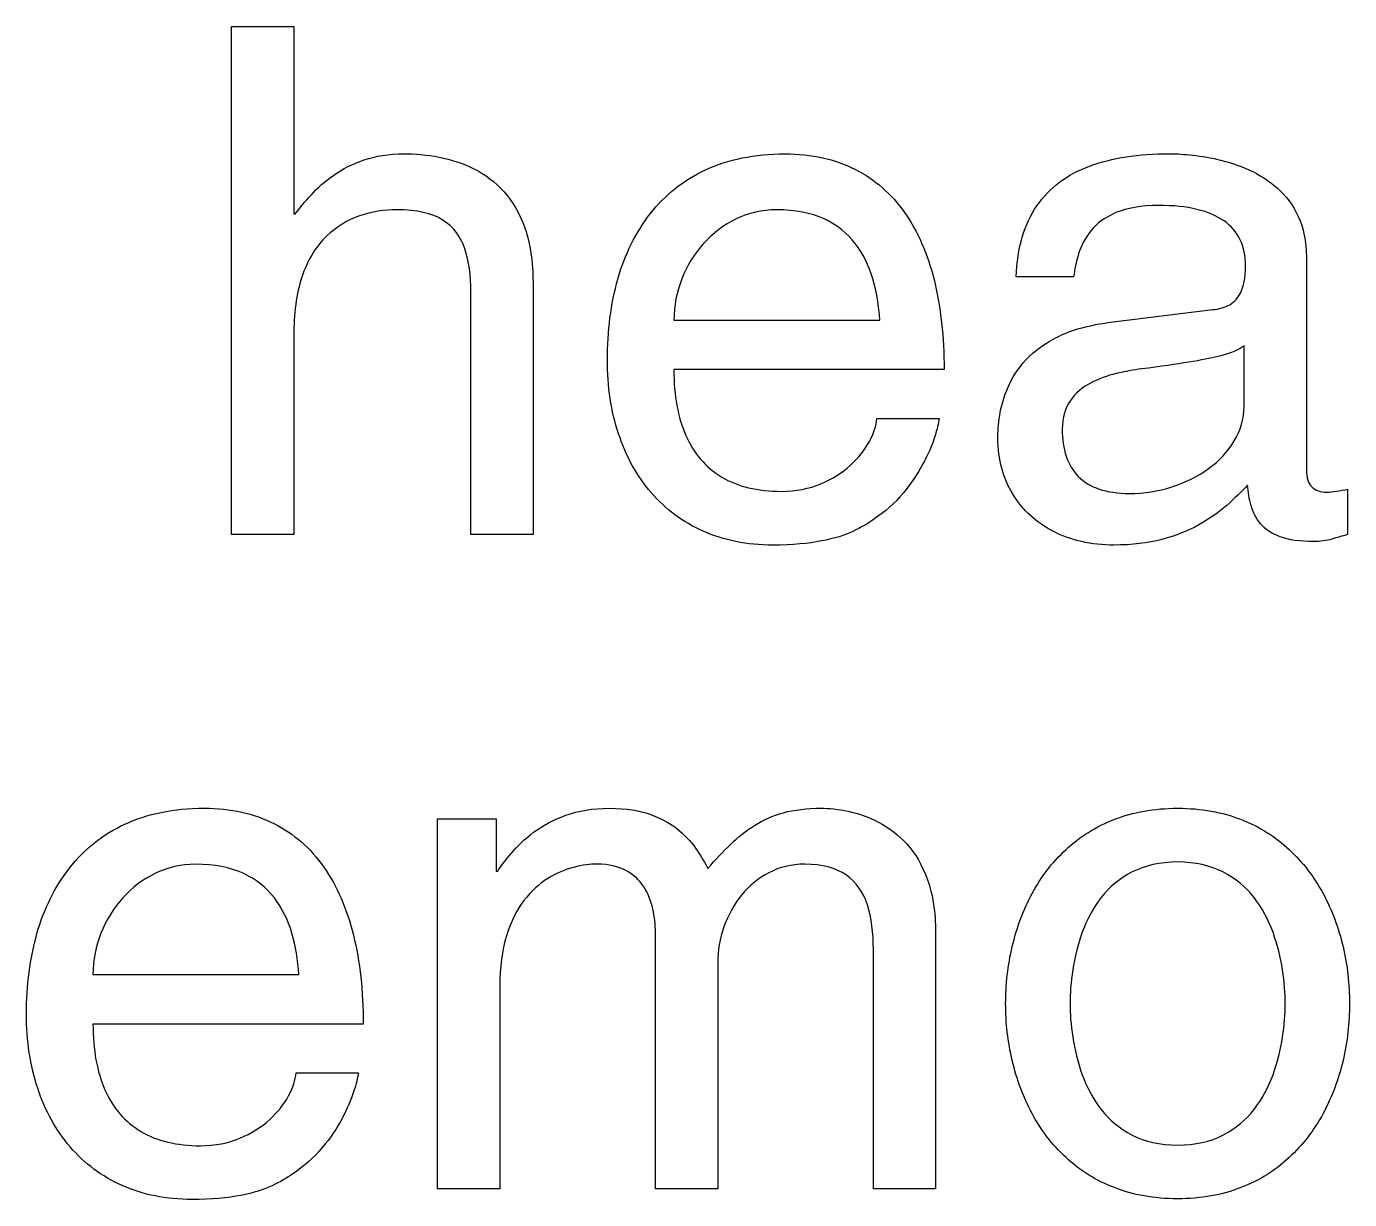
# Model space of a CAD drawing. Header units: inches. Extents: x -3.67 to 3.62, y -4.25 to 4.25.
# Drawn here: x -2.8237 to -2.6419, y 2.2847 to 2.4458 of the extents above; entities that cross this region are included whole.
import ezdxf

# ---------------------------------------------------------------- set-up
doc = ezdxf.new("R2010")
doc.units = ezdxf.units.IN
doc.header["$MEASUREMENT"] = 0
doc.layers.add('Dimensions', color=7, linetype='Continuous')

msp = doc.modelspace()

# ---------------------------------------------------------------- linework, layer by layer
at = {"layer": 'Dimensions', "color": 250}
for points, knots in [([(-2.75411, 2.41064), (-2.75413, 2.41352), (-2.75448, 2.416), (-2.7552, 2.41804), (-2.7552, 2.41804), (-2.75593, 2.42008), (-2.75688, 2.42179), (-2.7581, 2.42313), (-2.7581, 2.42313), (-2.75933, 2.42446), (-2.7607, 2.42551), (-2.76223, 2.42628), (-2.76223, 2.42628), (-2.76377, 2.42704), (-2.76537, 2.42757), (-2.76702, 2.42788), (-2.76702, 2.42788), (-2.76868, 2.42819), (-2.77031, 2.42835), (-2.7719, 2.42833), (-2.7719, 2.42833), (-2.77394, 2.42831), (-2.77574, 2.42804), (-2.77733, 2.42749), (-2.77733, 2.42749), (-2.77892, 2.42696), (-2.7803, 2.42626), (-2.7815, 2.4254), (-2.7815, 2.4254), (-2.78268, 2.42456), (-2.78372, 2.42367), (-2.78457, 2.42271), (-2.78457, 2.42271), (-2.78545, 2.42177), (-2.78618, 2.42089), (-2.78678, 2.42007), (-2.78678, 2.42007), (-2.78678, 2.42007), (-2.78697, 2.42007), (-2.78697, 2.42007), (-2.78697, 2.42007), (-2.78697, 2.42007), (-2.78697, 2.44583), (-2.78697, 2.44583), (-2.78697, 2.44583), (-2.78697, 2.44583), (-2.79553, 2.44583), (-2.79553, 2.44583), (-2.79553, 2.44583), (-2.79553, 2.44583), (-2.79553, 2.37603), (-2.79553, 2.37603), (-2.79553, 2.37603), (-2.79553, 2.37603), (-2.78697, 2.37603), (-2.78697, 2.37603), (-2.78697, 2.37603), (-2.78697, 2.37603), (-2.78697, 2.40374), (-2.78697, 2.40374), (-2.78697, 2.40374), (-2.78696, 2.40693), (-2.78654, 2.40962), (-2.78574, 2.41179), (-2.78574, 2.41179), (-2.78493, 2.41398), (-2.78386, 2.41571), (-2.7825, 2.41701), (-2.7825, 2.41701), (-2.78114, 2.4183), (-2.77963, 2.41924), (-2.77794, 2.41981), (-2.77794, 2.41981), (-2.77628, 2.42039), (-2.77454, 2.42067), (-2.77278, 2.42065), (-2.77278, 2.42065), (-2.77009, 2.42063), (-2.768, 2.42017), (-2.76652, 2.41924), (-2.76652, 2.41924), (-2.76505, 2.4183), (-2.76403, 2.41699), (-2.76348, 2.41529), (-2.76348, 2.41529), (-2.76291, 2.4136), (-2.76263, 2.41159), (-2.76267, 2.40928), (-2.76267, 2.40928), (-2.76267, 2.40928), (-2.76267, 2.37603), (-2.76267, 2.37603), (-2.76267, 2.37603), (-2.76267, 2.37603), (-2.75411, 2.37603), (-2.75411, 2.37603), (-2.75411, 2.37603), (-2.75411, 2.37603), (-2.75411, 2.41064), (-2.75411, 2.41064)], [0, 0, 0, 0, 0.04, 0.04, 0.04, 0.04, 0.08, 0.08, 0.08, 0.08, 0.12, 0.12, 0.12, 0.12, 0.16, 0.16, 0.16, 0.16, 0.2, 0.2, 0.2, 0.2, 0.24, 0.24, 0.24, 0.24, 0.28, 0.28, 0.28, 0.28, 0.32, 0.32, 0.32, 0.32, 0.36, 0.36, 0.36, 0.36, 0.4, 0.4, 0.4, 0.4, 0.44, 0.44, 0.44, 0.44, 0.48, 0.48, 0.48, 0.48, 0.52, 0.52, 0.52, 0.52, 0.56, 0.56, 0.56, 0.56, 0.6, 0.6, 0.6, 0.6, 0.64, 0.64, 0.64, 0.64, 0.68, 0.68, 0.68, 0.68, 0.72, 0.72, 0.72, 0.72, 0.76, 0.76, 0.76, 0.76, 0.8, 0.8, 0.8, 0.8, 0.84, 0.84, 0.84, 0.84, 0.88, 0.88, 0.88, 0.88, 0.92, 0.92, 0.92, 0.92, 0.96, 0.96, 0.96, 0.96, 1, 1, 1, 1]), ([(-2.70686, 2.39197), (-2.70694, 2.391), (-2.70728, 2.38994), (-2.7079, 2.38881), (-2.7079, 2.38881), (-2.70852, 2.38766), (-2.70939, 2.38657), (-2.71051, 2.38554), (-2.71051, 2.38554), (-2.71163, 2.3845), (-2.71299, 2.38366), (-2.71457, 2.383), (-2.71457, 2.383), (-2.71616, 2.38233), (-2.71796, 2.38197), (-2.71999, 2.38196), (-2.71999, 2.38196), (-2.72326, 2.38197), (-2.726, 2.38262), (-2.72819, 2.38393), (-2.72819, 2.38393), (-2.73037, 2.38525), (-2.73201, 2.38714), (-2.73311, 2.38964), (-2.73311, 2.38964), (-2.73421, 2.39212), (-2.73476, 2.39513), (-2.73476, 2.39868), (-2.73476, 2.39868), (-2.73476, 2.39868), (-2.69763, 2.39868), (-2.69763, 2.39868), (-2.69763, 2.39868), (-2.69763, 2.40319), (-2.69808, 2.40727), (-2.69897, 2.4109), (-2.69897, 2.4109), (-2.69988, 2.41454), (-2.70124, 2.41765), (-2.70306, 2.42025), (-2.70306, 2.42025), (-2.70487, 2.42285), (-2.70715, 2.42485), (-2.70989, 2.42622), (-2.70989, 2.42622), (-2.71263, 2.42762), (-2.71582, 2.42831), (-2.7195, 2.42833), (-2.7195, 2.42833), (-2.7237, 2.42831), (-2.72734, 2.42757), (-2.73041, 2.42613), (-2.73041, 2.42613), (-2.73348, 2.42469), (-2.73601, 2.42268), (-2.738, 2.4201), (-2.738, 2.4201), (-2.74, 2.41752), (-2.74149, 2.41453), (-2.74246, 2.41111), (-2.74246, 2.41111), (-2.74342, 2.40769), (-2.7439, 2.40401), (-2.7439, 2.40004), (-2.7439, 2.40004), (-2.7439, 2.39635), (-2.74339, 2.39296), (-2.74236, 2.38987), (-2.74236, 2.38987), (-2.74133, 2.38677), (-2.73985, 2.38408), (-2.73789, 2.3818), (-2.73789, 2.3818), (-2.73593, 2.37951), (-2.73355, 2.37774), (-2.73073, 2.37648), (-2.73073, 2.37648), (-2.72793, 2.37523), (-2.72473, 2.37459), (-2.72115, 2.37457), (-2.72115, 2.37457), (-2.71845, 2.37459), (-2.71623, 2.37478), (-2.71446, 2.37514), (-2.71446, 2.37514), (-2.71269, 2.37549), (-2.71127, 2.37593), (-2.71015, 2.37646), (-2.71015, 2.37646), (-2.70903, 2.377), (-2.70809, 2.37754), (-2.70735, 2.37807), (-2.70735, 2.37807), (-2.70574, 2.37915), (-2.70438, 2.38037), (-2.70326, 2.3817), (-2.70326, 2.3817), (-2.70215, 2.38304), (-2.70124, 2.38437), (-2.70053, 2.38572), (-2.70053, 2.38572), (-2.69983, 2.38705), (-2.6993, 2.38828), (-2.69894, 2.38938), (-2.69894, 2.38938), (-2.69858, 2.39048), (-2.69837, 2.39134), (-2.69831, 2.39197), (-2.69831, 2.39197), (-2.69831, 2.39197), (-2.70686, 2.39197), (-2.70686, 2.39197)], [0, 0, 0, 0, 0.035714, 0.035714, 0.035714, 0.035714, 0.071429, 0.071429, 0.071429, 0.071429, 0.107143, 0.107143, 0.107143, 0.107143, 0.142857, 0.142857, 0.142857, 0.142857, 0.178571, 0.178571, 0.178571, 0.178571, 0.214286, 0.214286, 0.214286, 0.214286, 0.25, 0.25, 0.25, 0.25, 0.285714, 0.285714, 0.285714, 0.285714, 0.321429, 0.321429, 0.321429, 0.321429, 0.357143, 0.357143, 0.357143, 0.357143, 0.392857, 0.392857, 0.392857, 0.392857, 0.428571, 0.428571, 0.428571, 0.428571, 0.464286, 0.464286, 0.464286, 0.464286, 0.5, 0.5, 0.5, 0.5, 0.535714, 0.535714, 0.535714, 0.535714, 0.571429, 0.571429, 0.571429, 0.571429, 0.607143, 0.607143, 0.607143, 0.607143, 0.642857, 0.642857, 0.642857, 0.642857, 0.678571, 0.678571, 0.678571, 0.678571, 0.714286, 0.714286, 0.714286, 0.714286, 0.75, 0.75, 0.75, 0.75, 0.785714, 0.785714, 0.785714, 0.785714, 0.821429, 0.821429, 0.821429, 0.821429, 0.857143, 0.857143, 0.857143, 0.857143, 0.892857, 0.892857, 0.892857, 0.892857, 0.928571, 0.928571, 0.928571, 0.928571, 0.964286, 0.964286, 0.964286, 0.964286, 1, 1, 1, 1]), ([(-2.67983, 2.41142), (-2.6797, 2.41241), (-2.67948, 2.41347), (-2.67914, 2.41459), (-2.67914, 2.41459), (-2.6788, 2.41571), (-2.67823, 2.41678), (-2.67744, 2.41778), (-2.67744, 2.41778), (-2.67663, 2.41879), (-2.67549, 2.41961), (-2.67402, 2.42025), (-2.67402, 2.42025), (-2.67253, 2.42089), (-2.67058, 2.42122), (-2.66817, 2.42124), (-2.66817, 2.42124), (-2.66413, 2.42124), (-2.66113, 2.42052), (-2.65916, 2.41911), (-2.65916, 2.41911), (-2.65718, 2.4177), (-2.65619, 2.41566), (-2.65621, 2.41297), (-2.65621, 2.41297), (-2.65622, 2.4113), (-2.65645, 2.41006), (-2.65691, 2.40921), (-2.65691, 2.40921), (-2.65736, 2.40835), (-2.65793, 2.40779), (-2.65861, 2.40748), (-2.65861, 2.40748), (-2.65929, 2.40715), (-2.65998, 2.40699), (-2.66068, 2.40694), (-2.66068, 2.40694), (-2.66068, 2.40694), (-2.67478, 2.40519), (-2.67478, 2.40519), (-2.67478, 2.40519), (-2.6776, 2.40482), (-2.67995, 2.40419), (-2.68184, 2.40328), (-2.68184, 2.40328), (-2.68372, 2.40236), (-2.68523, 2.40129), (-2.68635, 2.40006), (-2.68635, 2.40006), (-2.68748, 2.39883), (-2.68832, 2.39755), (-2.68887, 2.3962), (-2.68887, 2.3962), (-2.68944, 2.39487), (-2.68981, 2.39359), (-2.68999, 2.39238), (-2.68999, 2.39238), (-2.69017, 2.39116), (-2.69025, 2.39013), (-2.69024, 2.38925), (-2.69024, 2.38925), (-2.6902, 2.38631), (-2.68952, 2.38376), (-2.68818, 2.38155), (-2.68818, 2.38155), (-2.68683, 2.37937), (-2.68495, 2.37765), (-2.68257, 2.37643), (-2.68257, 2.37643), (-2.68019, 2.37522), (-2.67742, 2.37459), (-2.67429, 2.37457), (-2.67429, 2.37457), (-2.67181, 2.37459), (-2.66963, 2.37485), (-2.6677, 2.37536), (-2.6677, 2.37536), (-2.66578, 2.37587), (-2.66408, 2.37653), (-2.66263, 2.37735), (-2.66263, 2.37735), (-2.66117, 2.37818), (-2.65989, 2.37907), (-2.65879, 2.38003), (-2.65879, 2.38003), (-2.65769, 2.38098), (-2.65673, 2.38193), (-2.65592, 2.38283), (-2.65592, 2.38283), (-2.65585, 2.38185), (-2.65571, 2.38091), (-2.65545, 2.37998), (-2.65545, 2.37998), (-2.65519, 2.37906), (-2.65475, 2.37823), (-2.65413, 2.37748), (-2.65413, 2.37748), (-2.6535, 2.37674), (-2.65261, 2.37616), (-2.65144, 2.37572), (-2.65144, 2.37572), (-2.65028, 2.37528), (-2.64876, 2.37507), (-2.64687, 2.37506), (-2.64687, 2.37506), (-2.64592, 2.37507), (-2.64508, 2.37519), (-2.64437, 2.37539), (-2.64437, 2.37539), (-2.64363, 2.37561), (-2.64292, 2.37581), (-2.64221, 2.37603), (-2.64221, 2.37603), (-2.64221, 2.37603), (-2.64221, 2.38225), (-2.64221, 2.38225), (-2.64221, 2.38225), (-2.6427, 2.38215), (-2.6432, 2.38206), (-2.64369, 2.38197), (-2.64369, 2.38197), (-2.64419, 2.38191), (-2.64462, 2.38186), (-2.64503, 2.38186), (-2.64503, 2.38186), (-2.64591, 2.38185), (-2.6466, 2.38209), (-2.64709, 2.38256), (-2.64709, 2.38256), (-2.64759, 2.38304), (-2.64783, 2.38381), (-2.64785, 2.38487), (-2.64785, 2.38487), (-2.64785, 2.38487), (-2.64785, 2.41414), (-2.64785, 2.41414), (-2.64785, 2.41414), (-2.64787, 2.41631), (-2.64824, 2.41816), (-2.64896, 2.41971), (-2.64896, 2.41971), (-2.64968, 2.42127), (-2.65063, 2.42256), (-2.65183, 2.42362), (-2.65183, 2.42362), (-2.65302, 2.42465), (-2.65433, 2.4255), (-2.65574, 2.42613), (-2.65574, 2.42613), (-2.65717, 2.42676), (-2.65859, 2.42723), (-2.66, 2.42756), (-2.66, 2.42756), (-2.66143, 2.42786), (-2.66272, 2.42807), (-2.66389, 2.42819), (-2.66389, 2.42819), (-2.66507, 2.4283), (-2.66601, 2.42835), (-2.66671, 2.42833), (-2.66671, 2.42833), (-2.67091, 2.42835), (-2.67455, 2.42778), (-2.67765, 2.42665), (-2.67765, 2.42665), (-2.68072, 2.42551), (-2.68314, 2.4237), (-2.68487, 2.4212), (-2.68487, 2.4212), (-2.68662, 2.41871), (-2.68756, 2.41545), (-2.68771, 2.41142), (-2.68771, 2.41142), (-2.68771, 2.41142), (-2.67983, 2.41142), (-2.67983, 2.41142)], [0, 0, 0, 0, 0.022727, 0.022727, 0.022727, 0.022727, 0.045455, 0.045455, 0.045455, 0.045455, 0.068182, 0.068182, 0.068182, 0.068182, 0.090909, 0.090909, 0.090909, 0.090909, 0.113636, 0.113636, 0.113636, 0.113636, 0.136364, 0.136364, 0.136364, 0.136364, 0.159091, 0.159091, 0.159091, 0.159091, 0.181818, 0.181818, 0.181818, 0.181818, 0.204545, 0.204545, 0.204545, 0.204545, 0.227273, 0.227273, 0.227273, 0.227273, 0.25, 0.25, 0.25, 0.25, 0.272727, 0.272727, 0.272727, 0.272727, 0.295455, 0.295455, 0.295455, 0.295455, 0.318182, 0.318182, 0.318182, 0.318182, 0.340909, 0.340909, 0.340909, 0.340909, 0.363636, 0.363636, 0.363636, 0.363636, 0.386364, 0.386364, 0.386364, 0.386364, 0.409091, 0.409091, 0.409091, 0.409091, 0.431818, 0.431818, 0.431818, 0.431818, 0.454545, 0.454545, 0.454545, 0.454545, 0.477273, 0.477273, 0.477273, 0.477273, 0.5, 0.5, 0.5, 0.5, 0.522727, 0.522727, 0.522727, 0.522727, 0.545455, 0.545455, 0.545455, 0.545455, 0.568182, 0.568182, 0.568182, 0.568182, 0.590909, 0.590909, 0.590909, 0.590909, 0.613636, 0.613636, 0.613636, 0.613636, 0.636364, 0.636364, 0.636364, 0.636364, 0.659091, 0.659091, 0.659091, 0.659091, 0.681818, 0.681818, 0.681818, 0.681818, 0.704545, 0.704545, 0.704545, 0.704545, 0.727273, 0.727273, 0.727273, 0.727273, 0.75, 0.75, 0.75, 0.75, 0.772727, 0.772727, 0.772727, 0.772727, 0.795455, 0.795455, 0.795455, 0.795455, 0.818182, 0.818182, 0.818182, 0.818182, 0.840909, 0.840909, 0.840909, 0.840909, 0.863636, 0.863636, 0.863636, 0.863636, 0.886364, 0.886364, 0.886364, 0.886364, 0.909091, 0.909091, 0.909091, 0.909091, 0.931818, 0.931818, 0.931818, 0.931818, 0.954545, 0.954545, 0.954545, 0.954545, 0.977273, 0.977273, 0.977273, 0.977273, 1, 1, 1, 1]), ([(-2.73476, 2.40548), (-2.73475, 2.40748), (-2.73439, 2.40937), (-2.73366, 2.41117), (-2.73366, 2.41117), (-2.73295, 2.41299), (-2.73194, 2.41461), (-2.73067, 2.41602), (-2.73067, 2.41602), (-2.72939, 2.41744), (-2.72789, 2.41856), (-2.72619, 2.41939), (-2.72619, 2.41939), (-2.72449, 2.42021), (-2.72264, 2.42063), (-2.72067, 2.42065), (-2.72067, 2.42065), (-2.71807, 2.42063), (-2.7159, 2.42021), (-2.71412, 2.41939), (-2.71412, 2.41939), (-2.71235, 2.41856), (-2.71093, 2.41744), (-2.70984, 2.41602), (-2.70984, 2.41602), (-2.70877, 2.41461), (-2.70796, 2.41299), (-2.70743, 2.41117), (-2.70743, 2.41117), (-2.70689, 2.40937), (-2.70659, 2.40748), (-2.70647, 2.40548), (-2.70647, 2.40548), (-2.70647, 2.40548), (-2.73476, 2.40548), (-2.73476, 2.40548)], [0, 0, 0, 0, 0.111111, 0.111111, 0.111111, 0.111111, 0.222222, 0.222222, 0.222222, 0.222222, 0.333333, 0.333333, 0.333333, 0.333333, 0.444444, 0.444444, 0.444444, 0.444444, 0.555556, 0.555556, 0.555556, 0.555556, 0.666667, 0.666667, 0.666667, 0.666667, 0.777778, 0.777778, 0.777778, 0.777778, 0.888889, 0.888889, 0.888889, 0.888889, 1, 1, 1, 1]), ([(-2.65641, 2.39363), (-2.65642, 2.39191), (-2.65687, 2.39033), (-2.65775, 2.38888), (-2.65775, 2.38888), (-2.65861, 2.38743), (-2.65979, 2.38617), (-2.66128, 2.38509), (-2.66128, 2.38509), (-2.66277, 2.38402), (-2.66446, 2.38317), (-2.66633, 2.38257), (-2.66633, 2.38257), (-2.6682, 2.38197), (-2.67015, 2.38168), (-2.67215, 2.38167), (-2.67215, 2.38167), (-2.67535, 2.38168), (-2.67769, 2.38248), (-2.67919, 2.38402), (-2.67919, 2.38402), (-2.68068, 2.38556), (-2.68141, 2.38773), (-2.68139, 2.39051), (-2.68139, 2.39051), (-2.68137, 2.3921), (-2.681, 2.39341), (-2.68027, 2.39443), (-2.68027, 2.39443), (-2.67956, 2.39546), (-2.67863, 2.39625), (-2.67752, 2.39683), (-2.67752, 2.39683), (-2.67638, 2.39742), (-2.6752, 2.39785), (-2.67397, 2.39815), (-2.67397, 2.39815), (-2.67272, 2.39844), (-2.67157, 2.39865), (-2.6705, 2.39878), (-2.6705, 2.39878), (-2.66787, 2.39912), (-2.6657, 2.39943), (-2.66402, 2.3997), (-2.66402, 2.3997), (-2.66232, 2.39998), (-2.66099, 2.40025), (-2.65998, 2.4005), (-2.65998, 2.4005), (-2.659, 2.40074), (-2.65822, 2.40098), (-2.65769, 2.40122), (-2.65769, 2.40122), (-2.65715, 2.40147), (-2.65673, 2.40172), (-2.65641, 2.40198), (-2.65641, 2.40198), (-2.65641, 2.40198), (-2.65641, 2.39363), (-2.65641, 2.39363)], [0, 0, 0, 0, 0.066667, 0.066667, 0.066667, 0.066667, 0.133333, 0.133333, 0.133333, 0.133333, 0.2, 0.2, 0.2, 0.2, 0.266667, 0.266667, 0.266667, 0.266667, 0.333333, 0.333333, 0.333333, 0.333333, 0.4, 0.4, 0.4, 0.4, 0.466667, 0.466667, 0.466667, 0.466667, 0.533333, 0.533333, 0.533333, 0.533333, 0.6, 0.6, 0.6, 0.6, 0.666667, 0.666667, 0.666667, 0.666667, 0.733333, 0.733333, 0.733333, 0.733333, 0.8, 0.8, 0.8, 0.8, 0.866667, 0.866667, 0.866667, 0.866667, 0.933333, 0.933333, 0.933333, 0.933333, 1, 1, 1, 1]), ([(-2.78668, 2.30206), (-2.78676, 2.30109), (-2.7871, 2.30004), (-2.78772, 2.2989), (-2.78772, 2.2989), (-2.78833, 2.29775), (-2.78921, 2.29667), (-2.79033, 2.29563), (-2.79033, 2.29563), (-2.79144, 2.29459), (-2.79281, 2.29375), (-2.79439, 2.29309), (-2.79439, 2.29309), (-2.79598, 2.29242), (-2.79778, 2.29206), (-2.79981, 2.29205), (-2.79981, 2.29205), (-2.80308, 2.29206), (-2.80581, 2.29271), (-2.808, 2.29402), (-2.808, 2.29402), (-2.81019, 2.29534), (-2.81183, 2.29723), (-2.81293, 2.29973), (-2.81293, 2.29973), (-2.81403, 2.30221), (-2.81458, 2.30522), (-2.81458, 2.30877), (-2.81458, 2.30877), (-2.81458, 2.30877), (-2.77744, 2.30877), (-2.77744, 2.30877), (-2.77744, 2.30877), (-2.77744, 2.31328), (-2.7779, 2.31736), (-2.77879, 2.32099), (-2.77879, 2.32099), (-2.7797, 2.32463), (-2.78106, 2.32774), (-2.78287, 2.33034), (-2.78287, 2.33034), (-2.78469, 2.33294), (-2.78697, 2.33494), (-2.78971, 2.33631), (-2.78971, 2.33631), (-2.79245, 2.33771), (-2.79564, 2.33841), (-2.79932, 2.33842), (-2.79932, 2.33842), (-2.80352, 2.33841), (-2.80716, 2.33766), (-2.81022, 2.33622), (-2.81022, 2.33622), (-2.8133, 2.33478), (-2.81583, 2.33277), (-2.81782, 2.33019), (-2.81782, 2.33019), (-2.81981, 2.32761), (-2.82131, 2.32462), (-2.82228, 2.3212), (-2.82228, 2.3212), (-2.82324, 2.31778), (-2.82372, 2.3141), (-2.82372, 2.31013), (-2.82372, 2.31013), (-2.82372, 2.30644), (-2.8232, 2.30305), (-2.82218, 2.29996), (-2.82218, 2.29996), (-2.82115, 2.29686), (-2.81967, 2.29417), (-2.81771, 2.29189), (-2.81771, 2.29189), (-2.81575, 2.2896), (-2.81337, 2.28783), (-2.81055, 2.28657), (-2.81055, 2.28657), (-2.80774, 2.28532), (-2.80455, 2.28468), (-2.80097, 2.28466), (-2.80097, 2.28466), (-2.79827, 2.28468), (-2.79605, 2.28487), (-2.79428, 2.28523), (-2.79428, 2.28523), (-2.79251, 2.28558), (-2.79109, 2.28602), (-2.78997, 2.28656), (-2.78997, 2.28656), (-2.78885, 2.28709), (-2.78791, 2.28763), (-2.78717, 2.28816), (-2.78717, 2.28816), (-2.78556, 2.28924), (-2.7842, 2.29046), (-2.78308, 2.29179), (-2.78308, 2.29179), (-2.78196, 2.29313), (-2.78106, 2.29446), (-2.78035, 2.29581), (-2.78035, 2.29581), (-2.77965, 2.29714), (-2.77911, 2.29837), (-2.77876, 2.29947), (-2.77876, 2.29947), (-2.7784, 2.30057), (-2.77819, 2.30143), (-2.77813, 2.30206), (-2.77813, 2.30206), (-2.77813, 2.30206), (-2.78668, 2.30206), (-2.78668, 2.30206)], [0, 0, 0, 0, 0.035714, 0.035714, 0.035714, 0.035714, 0.071429, 0.071429, 0.071429, 0.071429, 0.107143, 0.107143, 0.107143, 0.107143, 0.142857, 0.142857, 0.142857, 0.142857, 0.178571, 0.178571, 0.178571, 0.178571, 0.214286, 0.214286, 0.214286, 0.214286, 0.25, 0.25, 0.25, 0.25, 0.285714, 0.285714, 0.285714, 0.285714, 0.321429, 0.321429, 0.321429, 0.321429, 0.357143, 0.357143, 0.357143, 0.357143, 0.392857, 0.392857, 0.392857, 0.392857, 0.428571, 0.428571, 0.428571, 0.428571, 0.464286, 0.464286, 0.464286, 0.464286, 0.5, 0.5, 0.5, 0.5, 0.535714, 0.535714, 0.535714, 0.535714, 0.571429, 0.571429, 0.571429, 0.571429, 0.607143, 0.607143, 0.607143, 0.607143, 0.642857, 0.642857, 0.642857, 0.642857, 0.678571, 0.678571, 0.678571, 0.678571, 0.714286, 0.714286, 0.714286, 0.714286, 0.75, 0.75, 0.75, 0.75, 0.785714, 0.785714, 0.785714, 0.785714, 0.821429, 0.821429, 0.821429, 0.821429, 0.857143, 0.857143, 0.857143, 0.857143, 0.892857, 0.892857, 0.892857, 0.892857, 0.928571, 0.928571, 0.928571, 0.928571, 0.964286, 0.964286, 0.964286, 0.964286, 1, 1, 1, 1]), ([(-2.76724, 2.28612), (-2.76724, 2.28612), (-2.75868, 2.28612), (-2.75868, 2.28612), (-2.75868, 2.28612), (-2.75868, 2.28612), (-2.75868, 2.31383), (-2.75868, 2.31383), (-2.75868, 2.31383), (-2.75867, 2.31658), (-2.75836, 2.31893), (-2.75776, 2.32089), (-2.75776, 2.32089), (-2.75716, 2.32285), (-2.75635, 2.32447), (-2.75536, 2.32575), (-2.75536, 2.32575), (-2.75437, 2.32703), (-2.75327, 2.32804), (-2.75209, 2.32876), (-2.75209, 2.32876), (-2.7509, 2.3295), (-2.7497, 2.33001), (-2.74852, 2.3303), (-2.74852, 2.3303), (-2.74734, 2.33061), (-2.74625, 2.33076), (-2.74526, 2.33074), (-2.74526, 2.33074), (-2.74369, 2.33072), (-2.74238, 2.33043), (-2.74134, 2.32987), (-2.74134, 2.32987), (-2.74032, 2.3293), (-2.7395, 2.32856), (-2.73891, 2.32763), (-2.73891, 2.32763), (-2.73831, 2.32671), (-2.73789, 2.32569), (-2.73765, 2.32459), (-2.73765, 2.32459), (-2.73741, 2.3235), (-2.73728, 2.3224), (-2.73729, 2.32131), (-2.73729, 2.32131), (-2.73729, 2.32131), (-2.73729, 2.28612), (-2.73729, 2.28612), (-2.73729, 2.28612), (-2.73729, 2.28612), (-2.72874, 2.28612), (-2.72874, 2.28612), (-2.72874, 2.28612), (-2.72874, 2.28612), (-2.72874, 2.31713), (-2.72874, 2.31713), (-2.72874, 2.31713), (-2.72874, 2.31885), (-2.72844, 2.32052), (-2.72788, 2.32214), (-2.72788, 2.32214), (-2.72731, 2.32374), (-2.7265, 2.3252), (-2.72545, 2.3265), (-2.72545, 2.3265), (-2.72441, 2.32778), (-2.72315, 2.32881), (-2.72169, 2.32957), (-2.72169, 2.32957), (-2.72021, 2.33034), (-2.71858, 2.33072), (-2.71678, 2.33074), (-2.71678, 2.33074), (-2.71436, 2.33072), (-2.71247, 2.33022), (-2.71109, 2.32925), (-2.71109, 2.32925), (-2.70971, 2.32826), (-2.70874, 2.3269), (-2.70817, 2.32514), (-2.70817, 2.32514), (-2.70761, 2.32339), (-2.70733, 2.32133), (-2.70735, 2.31898), (-2.70735, 2.31898), (-2.70735, 2.31898), (-2.70735, 2.28612), (-2.70735, 2.28612), (-2.70735, 2.28612), (-2.70735, 2.28612), (-2.69879, 2.28612), (-2.69879, 2.28612), (-2.69879, 2.28612), (-2.69879, 2.28612), (-2.69879, 2.32131), (-2.69879, 2.32131), (-2.69879, 2.32131), (-2.69881, 2.32417), (-2.69918, 2.32658), (-2.69991, 2.32859), (-2.69991, 2.32859), (-2.70062, 2.33058), (-2.70158, 2.33222), (-2.70276, 2.33351), (-2.70276, 2.33351), (-2.70394, 2.33479), (-2.70524, 2.3358), (-2.70665, 2.33651), (-2.70665, 2.33651), (-2.70804, 2.33724), (-2.70944, 2.33772), (-2.71081, 2.33802), (-2.71081, 2.33802), (-2.71219, 2.33829), (-2.71343, 2.33844), (-2.71454, 2.33842), (-2.71454, 2.33842), (-2.7165, 2.33842), (-2.71822, 2.33821), (-2.7197, 2.33781), (-2.7197, 2.33781), (-2.72117, 2.3374), (-2.7225, 2.33682), (-2.72367, 2.33607), (-2.72367, 2.33607), (-2.72483, 2.33534), (-2.72593, 2.33447), (-2.72697, 2.33346), (-2.72697, 2.33346), (-2.72799, 2.33246), (-2.72904, 2.33136), (-2.7301, 2.33016), (-2.7301, 2.33016), (-2.73045, 2.33085), (-2.73093, 2.33168), (-2.73154, 2.33261), (-2.73154, 2.33261), (-2.73214, 2.33353), (-2.73296, 2.33442), (-2.73397, 2.33531), (-2.73397, 2.33531), (-2.73499, 2.3362), (-2.73627, 2.33693), (-2.73784, 2.33752), (-2.73784, 2.33752), (-2.73941, 2.3381), (-2.74134, 2.33841), (-2.74361, 2.33842), (-2.74361, 2.33842), (-2.7459, 2.33841), (-2.74789, 2.33808), (-2.74961, 2.33745), (-2.74961, 2.33745), (-2.75132, 2.33683), (-2.7528, 2.33606), (-2.75403, 2.33512), (-2.75403, 2.33512), (-2.75526, 2.33418), (-2.75627, 2.33324), (-2.75707, 2.33226), (-2.75707, 2.33226), (-2.75789, 2.33131), (-2.75852, 2.33048), (-2.75897, 2.32977), (-2.75897, 2.32977), (-2.75897, 2.32977), (-2.75917, 2.32977), (-2.75917, 2.32977), (-2.75917, 2.32977), (-2.75917, 2.32977), (-2.75917, 2.33696), (-2.75917, 2.33696), (-2.75917, 2.33696), (-2.75917, 2.33696), (-2.76724, 2.33696), (-2.76724, 2.33696), (-2.76724, 2.33696), (-2.76724, 2.33696), (-2.76724, 2.28612), (-2.76724, 2.28612)], [0, 0, 0, 0, 0.022222, 0.022222, 0.022222, 0.022222, 0.044444, 0.044444, 0.044444, 0.044444, 0.066667, 0.066667, 0.066667, 0.066667, 0.088889, 0.088889, 0.088889, 0.088889, 0.111111, 0.111111, 0.111111, 0.111111, 0.133333, 0.133333, 0.133333, 0.133333, 0.155556, 0.155556, 0.155556, 0.155556, 0.177778, 0.177778, 0.177778, 0.177778, 0.2, 0.2, 0.2, 0.2, 0.222222, 0.222222, 0.222222, 0.222222, 0.244444, 0.244444, 0.244444, 0.244444, 0.266667, 0.266667, 0.266667, 0.266667, 0.288889, 0.288889, 0.288889, 0.288889, 0.311111, 0.311111, 0.311111, 0.311111, 0.333333, 0.333333, 0.333333, 0.333333, 0.355556, 0.355556, 0.355556, 0.355556, 0.377778, 0.377778, 0.377778, 0.377778, 0.4, 0.4, 0.4, 0.4, 0.422222, 0.422222, 0.422222, 0.422222, 0.444444, 0.444444, 0.444444, 0.444444, 0.466667, 0.466667, 0.466667, 0.466667, 0.488889, 0.488889, 0.488889, 0.488889, 0.511111, 0.511111, 0.511111, 0.511111, 0.533333, 0.533333, 0.533333, 0.533333, 0.555556, 0.555556, 0.555556, 0.555556, 0.577778, 0.577778, 0.577778, 0.577778, 0.6, 0.6, 0.6, 0.6, 0.622222, 0.622222, 0.622222, 0.622222, 0.644444, 0.644444, 0.644444, 0.644444, 0.666667, 0.666667, 0.666667, 0.666667, 0.688889, 0.688889, 0.688889, 0.688889, 0.711111, 0.711111, 0.711111, 0.711111, 0.733333, 0.733333, 0.733333, 0.733333, 0.755556, 0.755556, 0.755556, 0.755556, 0.777778, 0.777778, 0.777778, 0.777778, 0.8, 0.8, 0.8, 0.8, 0.822222, 0.822222, 0.822222, 0.822222, 0.844444, 0.844444, 0.844444, 0.844444, 0.866667, 0.866667, 0.866667, 0.866667, 0.888889, 0.888889, 0.888889, 0.888889, 0.911111, 0.911111, 0.911111, 0.911111, 0.933333, 0.933333, 0.933333, 0.933333, 0.955556, 0.955556, 0.955556, 0.955556, 0.977778, 0.977778, 0.977778, 0.977778, 1, 1, 1, 1]), ([(-2.68917, 2.31159), (-2.68917, 2.30895), (-2.68888, 2.30634), (-2.68826, 2.30376), (-2.68826, 2.30376), (-2.68766, 2.30119), (-2.68675, 2.29876), (-2.68552, 2.29647), (-2.68552, 2.29647), (-2.68431, 2.29419), (-2.68275, 2.29218), (-2.68087, 2.29043), (-2.68087, 2.29043), (-2.67899, 2.28866), (-2.67679, 2.28728), (-2.67423, 2.2863), (-2.67423, 2.2863), (-2.67169, 2.28529), (-2.66878, 2.28477), (-2.66554, 2.28476), (-2.66554, 2.28476), (-2.6623, 2.28477), (-2.6594, 2.28529), (-2.65686, 2.2863), (-2.65686, 2.2863), (-2.6543, 2.28728), (-2.65209, 2.28866), (-2.65022, 2.29043), (-2.65022, 2.29043), (-2.64833, 2.29218), (-2.64678, 2.29419), (-2.64556, 2.29647), (-2.64556, 2.29647), (-2.64433, 2.29876), (-2.64341, 2.30119), (-2.64281, 2.30376), (-2.64281, 2.30376), (-2.64221, 2.30634), (-2.64192, 2.30895), (-2.64192, 2.31159), (-2.64192, 2.31159), (-2.64192, 2.31423), (-2.64221, 2.31684), (-2.64281, 2.31942), (-2.64281, 2.31942), (-2.64341, 2.32199), (-2.64433, 2.32442), (-2.64556, 2.32671), (-2.64556, 2.32671), (-2.64678, 2.32899), (-2.64833, 2.331), (-2.65022, 2.33275), (-2.65022, 2.33275), (-2.65209, 2.33452), (-2.6543, 2.33589), (-2.65686, 2.3369), (-2.65686, 2.3369), (-2.6594, 2.33789), (-2.6623, 2.33841), (-2.66554, 2.33842), (-2.66554, 2.33842), (-2.66878, 2.33841), (-2.67169, 2.33789), (-2.67423, 2.3369), (-2.67423, 2.3369), (-2.67679, 2.33589), (-2.67899, 2.33452), (-2.68087, 2.33275), (-2.68087, 2.33275), (-2.68275, 2.331), (-2.68431, 2.32899), (-2.68552, 2.32671), (-2.68552, 2.32671), (-2.68675, 2.32442), (-2.68766, 2.32199), (-2.68826, 2.31942), (-2.68826, 2.31942), (-2.68888, 2.31684), (-2.68917, 2.31423), (-2.68917, 2.31159)], [0, 0, 0, 0, 0.05, 0.05, 0.05, 0.05, 0.1, 0.1, 0.1, 0.1, 0.15, 0.15, 0.15, 0.15, 0.2, 0.2, 0.2, 0.2, 0.25, 0.25, 0.25, 0.25, 0.3, 0.3, 0.3, 0.3, 0.35, 0.35, 0.35, 0.35, 0.4, 0.4, 0.4, 0.4, 0.45, 0.45, 0.45, 0.45, 0.5, 0.5, 0.5, 0.5, 0.55, 0.55, 0.55, 0.55, 0.6, 0.6, 0.6, 0.6, 0.65, 0.65, 0.65, 0.65, 0.7, 0.7, 0.7, 0.7, 0.75, 0.75, 0.75, 0.75, 0.8, 0.8, 0.8, 0.8, 0.85, 0.85, 0.85, 0.85, 0.9, 0.9, 0.9, 0.9, 0.95, 0.95, 0.95, 0.95, 1, 1, 1, 1]), ([(-2.81458, 2.31557), (-2.81457, 2.31757), (-2.81421, 2.31946), (-2.81348, 2.32126), (-2.81348, 2.32126), (-2.81277, 2.32308), (-2.81176, 2.3247), (-2.81048, 2.32611), (-2.81048, 2.32611), (-2.8092, 2.32754), (-2.80771, 2.32865), (-2.80601, 2.32948), (-2.80601, 2.32948), (-2.80431, 2.3303), (-2.80246, 2.33072), (-2.80048, 2.33074), (-2.80048, 2.33074), (-2.79789, 2.33072), (-2.79572, 2.3303), (-2.79394, 2.32948), (-2.79394, 2.32948), (-2.79217, 2.32865), (-2.79075, 2.32754), (-2.78966, 2.32611), (-2.78966, 2.32611), (-2.78859, 2.3247), (-2.78778, 2.32308), (-2.78725, 2.32126), (-2.78725, 2.32126), (-2.78671, 2.31946), (-2.78641, 2.31757), (-2.78629, 2.31557), (-2.78629, 2.31557), (-2.78629, 2.31557), (-2.81458, 2.31557), (-2.81458, 2.31557)], [0, 0, 0, 0, 0.111111, 0.111111, 0.111111, 0.111111, 0.222222, 0.222222, 0.222222, 0.222222, 0.333333, 0.333333, 0.333333, 0.333333, 0.444444, 0.444444, 0.444444, 0.444444, 0.555556, 0.555556, 0.555556, 0.555556, 0.666667, 0.666667, 0.666667, 0.666667, 0.777778, 0.777778, 0.777778, 0.777778, 0.888889, 0.888889, 0.888889, 0.888889, 1, 1, 1, 1]), ([(-2.68032, 2.31159), (-2.68034, 2.31298), (-2.68021, 2.31452), (-2.67996, 2.31622), (-2.67996, 2.31622), (-2.6797, 2.31793), (-2.67927, 2.31964), (-2.67865, 2.32138), (-2.67865, 2.32138), (-2.67802, 2.32311), (-2.67715, 2.3247), (-2.67604, 2.32616), (-2.67604, 2.32616), (-2.67493, 2.32761), (-2.6735, 2.32878), (-2.67178, 2.32967), (-2.67178, 2.32967), (-2.67006, 2.33055), (-2.66799, 2.33102), (-2.66554, 2.33104), (-2.66554, 2.33104), (-2.6631, 2.33102), (-2.66102, 2.33055), (-2.65931, 2.32967), (-2.65931, 2.32967), (-2.65759, 2.32878), (-2.65616, 2.32761), (-2.65504, 2.32616), (-2.65504, 2.32616), (-2.65393, 2.3247), (-2.65307, 2.32311), (-2.65243, 2.32138), (-2.65243, 2.32138), (-2.65182, 2.31964), (-2.65138, 2.31793), (-2.65112, 2.31622), (-2.65112, 2.31622), (-2.65088, 2.31452), (-2.65075, 2.31298), (-2.65077, 2.31159), (-2.65077, 2.31159), (-2.65075, 2.31021), (-2.65088, 2.30866), (-2.65112, 2.30696), (-2.65112, 2.30696), (-2.65138, 2.30526), (-2.65182, 2.30354), (-2.65243, 2.3018), (-2.65243, 2.3018), (-2.65307, 2.30009), (-2.65393, 2.29848), (-2.65504, 2.29702), (-2.65504, 2.29702), (-2.65616, 2.29558), (-2.65759, 2.2944), (-2.65931, 2.29351), (-2.65931, 2.29351), (-2.66102, 2.29263), (-2.6631, 2.29216), (-2.66554, 2.29215), (-2.66554, 2.29215), (-2.66799, 2.29216), (-2.67006, 2.29263), (-2.67178, 2.29351), (-2.67178, 2.29351), (-2.6735, 2.2944), (-2.67493, 2.29558), (-2.67604, 2.29702), (-2.67604, 2.29702), (-2.67715, 2.29848), (-2.67802, 2.30009), (-2.67865, 2.3018), (-2.67865, 2.3018), (-2.67927, 2.30354), (-2.6797, 2.30526), (-2.67996, 2.30696), (-2.67996, 2.30696), (-2.68021, 2.30866), (-2.68034, 2.31021), (-2.68032, 2.31159)], [0, 0, 0, 0, 0.05, 0.05, 0.05, 0.05, 0.1, 0.1, 0.1, 0.1, 0.15, 0.15, 0.15, 0.15, 0.2, 0.2, 0.2, 0.2, 0.25, 0.25, 0.25, 0.25, 0.3, 0.3, 0.3, 0.3, 0.35, 0.35, 0.35, 0.35, 0.4, 0.4, 0.4, 0.4, 0.45, 0.45, 0.45, 0.45, 0.5, 0.5, 0.5, 0.5, 0.55, 0.55, 0.55, 0.55, 0.6, 0.6, 0.6, 0.6, 0.65, 0.65, 0.65, 0.65, 0.7, 0.7, 0.7, 0.7, 0.75, 0.75, 0.75, 0.75, 0.8, 0.8, 0.8, 0.8, 0.85, 0.85, 0.85, 0.85, 0.9, 0.9, 0.9, 0.9, 0.95, 0.95, 0.95, 0.95, 1, 1, 1, 1])]:
    msp.add_open_spline(points, degree=3, knots=knots, dxfattribs=at)

doc.saveas('drawing.dxf')
